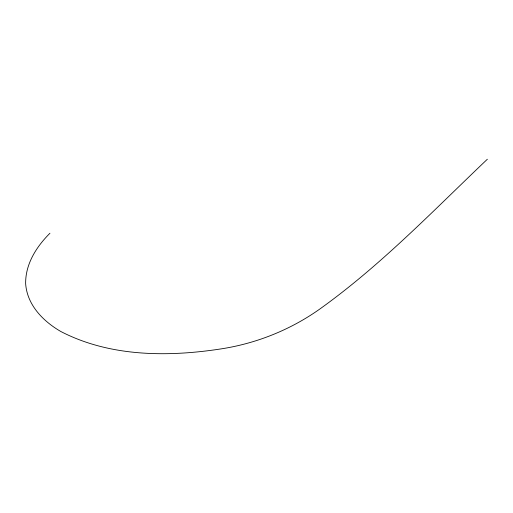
<?xml version="1.0" encoding="UTF-8"?>
<svg xmlns="http://www.w3.org/2000/svg" width="513" height="513" viewBox="0 0 513 513"><rect width="100%" height="100%" fill="white"/><g stroke="black" fill="none" stroke-linecap="round" stroke-linejoin="round"><path stroke-width="0.77" d="M49.947 233.242C36.461 246.663 25.317 264.08 25.65 283.734C27.138 305.036 43.233 321.35 60.842 331.513C109.917 356.888 167.757 357.131 221.206 348.872C256.603 343.402 290.544 329.763 319.779 309.057C380.858 265.356 433.113 210.824 487.35 159.235"/></g></svg>
